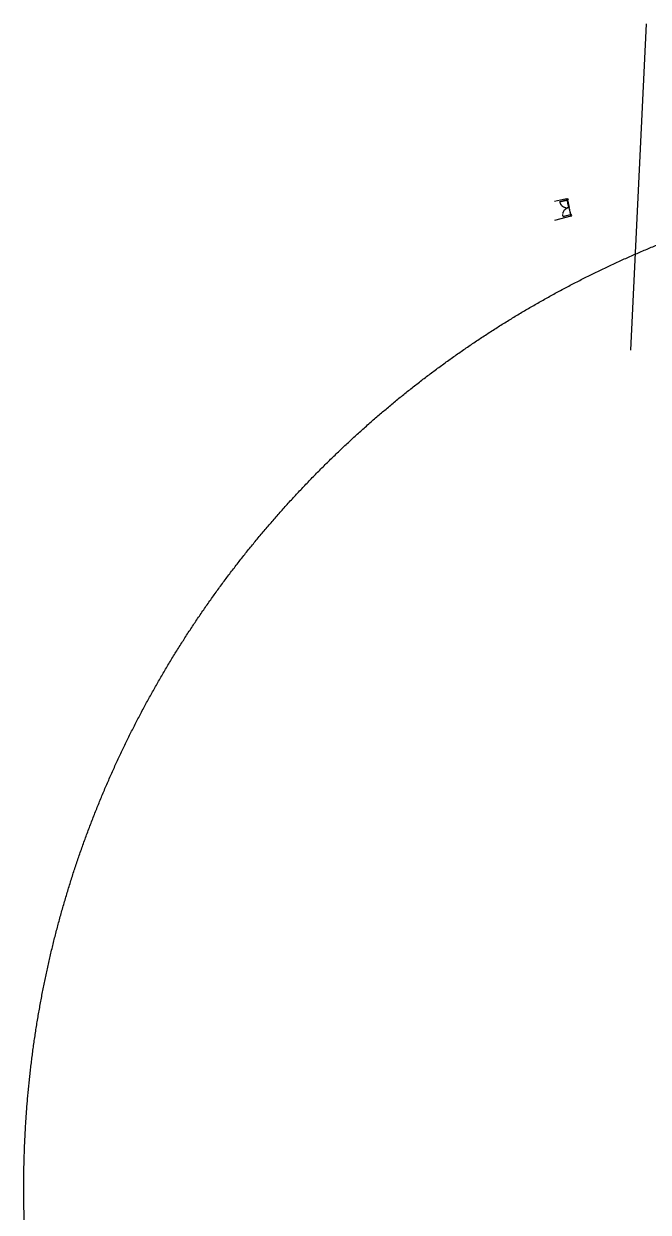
# Model space of a CAD drawing. Header units: inches. Extents: x 6322 to 85903, y -36042 to 7673.
# Drawn here: x 42486 to 53663, y -18257 to 3014 of the extents above; entities that cross this region are included whole.
import ezdxf

# ---------------------------------------------------------------- set-up
doc = ezdxf.new("R2010")
doc.units = ezdxf.units.IN
doc.header["$LTSCALE"] = 10
doc.linetypes.add('Amconstr', pattern=[9999, 9999, 0])
doc.linetypes.add('HIDDEN2', pattern=[0.1875, 0.125, -0.0625])
for name, color, linetype in [('afaq', 6, 'Continuous'), ('CKS_PROPERTY LINE', 5, 'Continuous'), ('MS GATE', 1, 'Continuous'), ('PLOT LINE', 3, 'Continuous')]:
    doc.layers.add(name, color=color, linetype=linetype)

# ---------------------------------------------------------------- blocks, each defined once
blk = doc.blocks.new('A$C20319cff')
at = {"layer": 'MS GATE'}
for p, q in [((5, 146), (6, 146)), ((147, 149), (147, 149)), ((147, 149), (147, 149))]:
    blk.add_line(p, q, dxfattribs=at)
for points in [[(1, 149), (0, 149), (0, 149)], [(0, 149), (0, 148), (0, 148)], [(1, 148), (0, 148), (0, 148)], [(1, 143), (0, 143), (0, 143)], [(0, 142), (0, 143), (0, 143)], [(1, 142), (0, 142), (0, 142)], [(1, 149), (1, 149), (1, 149)], [(1, 149), (1, 148), (2, 148)], [(2, 149), (1, 149), (1, 149)], [(1, 149), (2, 149), (1, 149)], [(1, 143), (1, 143), (1, 143)], [(2, 143), (1, 143), (1, 143)], [(1, 142), (2, 142), (1, 143)], [(1, 142), (1, 142), (2, 142)], [(3, 149), (3, 148), (2, 148)], [(3, 149), (2, 149), (2, 149)], [(3, 143), (3, 142), (2, 142)], [(3, 143), (2, 143), (2, 143)], [(5, 149), (3, 149), (3, 149)], [(5, 148), (3, 148), (3, 148)], [(5, 143), (3, 143), (3, 143)], [(5, 142), (3, 142), (3, 142)], [(6, 149), (6, 149), (6, 149)], [(7, 149), (6, 149), (6, 149)], [(6, 149), (7, 149), (7, 149)], [(6, 149), (7, 149), (7, 149)], [(6, 149), (6, 149), (6, 149)], [(6, 148), (6, 148), (6, 148)], [(7, 148), (6, 148), (6, 148)], [(6, 148), (6, 148), (6, 148)], [(6, 148), (7, 148), (7, 148)], [(6, 148), (7, 148), (7, 148)], [(6, 143), (6, 143), (6, 143)], [(7, 143), (6, 143), (6, 143)], [(6, 143), (6, 143), (6, 143)], [(6, 143), (7, 143), (7, 143)], [(6, 143), (7, 143), (7, 143)], [(6, 142), (6, 142), (6, 142)], [(7, 142), (6, 142), (6, 142)], [(6, 142), (7, 142), (7, 142)], [(6, 142), (7, 142), (7, 142)], [(6, 142), (6, 142), (6, 142)], [(7, 148), (7, 149), (7, 149)], [(7, 148), (7, 149), (7, 149)], [(7, 149), (7, 149), (7, 149)], [(7, 148), (7, 146), (7, 146)], [(9, 148), (7, 148), (7, 148)], [(7, 148), (7, 148), (7, 148)], [(7, 145), (7, 144), (7, 144)], [(7, 143), (7, 141), (7, 141)], [(7, 143), (7, 142), (7, 142)], [(7, 143), (7, 142), (7, 142)], [(7, 143), (7, 143), (7, 143)], [(7, 142), (7, 142), (7, 142)], [(7, 141), (7, 139), (7, 139)], [(7, 138), (7, 137), (7, 137)], [(11, 146), (11, 148), (10, 148)], [(11, 144), (11, 145), (11, 145)], [(11, 141), (11, 143), (11, 143)], [(11, 139), (11, 141), (11, 141)], [(11, 137), (11, 138), (11, 138)], [(146, 145), (146, 146), (146, 146)], [(147, 149), (147, 149), (147, 149)], [(147, 146), (147, 149), (147, 149)], [(147, 146), (147, 149), (147, 149)], [(148, 146), (147, 145), (147, 145)], [(147, 146), (147, 146), (148, 146)]]:
    blk.add_lwpolyline(points, dxfattribs=at)
for points in [[(6, 141), (6, 150), (5, 150), (5, 141)], [(6, 144), (6, 147), (11, 147), (11, 144)], [(7, 148), (7, 143), (11, 143), (11, 148)], [(149, 143), (7, 143), (7, 148), (149, 148)], [(7, 0), (11, 0), (11, 144), (7, 144)], [(9, 146), (8, 146), (8, 145), (8, 146), (8, 146), (8, 146), (8, 146), (8, 146)], [(9, 146), (8, 146), (8, 145), (8, 146), (8, 146), (8, 146), (8, 146), (8, 146)], [(9, 146), (9, 146), (9, 146), (9, 146), (9, 146), (9, 146), (9, 147), (9, 146)], [(9, 146), (9, 146), (9, 146), (9, 146), (9, 146), (9, 146), (9, 146), (9, 146)], [(9, 146), (9, 146), (9, 146), (9, 146), (9, 146), (9, 146), (9, 146), (9, 146)], [(9, 146), (9, 146), (9, 146), (9, 146), (9, 146), (9, 146), (9, 146), (9, 146)], [(9, 145), (9, 145), (9, 145), (9, 145), (9, 145), (9, 145), (9, 145), (9, 145)], [(9, 145), (9, 145), (9, 145), (9, 145), (9, 145), (9, 145), (9, 145), (9, 145)], [(9, 145), (9, 145), (9, 145), (9, 145), (9, 145), (9, 145), (9, 145)], [(9, 145), (9, 145), (9, 145), (9, 145), (9, 145), (9, 145), (9, 145), (9, 145)], [(10, 146), (10, 146), (10, 146), (10, 146), (10, 146), (10, 146), (10, 147), (10, 146)], [(10, 146), (10, 146), (10, 145), (10, 146), (10, 146), (10, 146), (10, 146), (10, 146)], [(10, 146), (10, 146), (10, 146), (10, 146), (10, 146), (10, 146), (10, 146), (10, 146)], [(10, 146), (10, 146), (10, 145), (10, 146), (10, 146), (10, 146), (10, 146), (10, 146)], [(10, 146), (10, 146), (10, 146), (10, 146), (10, 146), (10, 146), (10, 146), (10, 146)], [(10, 146), (10, 146), (10, 146), (10, 146), (10, 146), (10, 146), (10, 146)], [(10, 145), (10, 145), (10, 145), (10, 145), (10, 145), (10, 145), (10, 145), (10, 145)], [(10, 145), (10, 145), (10, 145), (10, 145), (10, 145), (10, 145), (10, 145), (10, 145)], [(10, 145), (10, 145), (10, 145), (10, 145), (10, 145), (10, 145), (10, 145)], [(10, 145), (10, 145), (10, 145), (10, 145), (10, 145), (10, 145), (10, 145)], [(15, 143), (15, 148), (17, 148), (17, 143)], [(21, 143), (21, 148), (23, 148), (23, 143)], [(27, 143), (27, 148), (29, 148), (29, 143)], [(34, 143), (34, 148), (36, 148), (36, 143)], [(40, 143), (40, 148), (42, 148), (42, 143)], [(46, 143), (46, 148), (48, 148), (48, 143)], [(52, 143), (52, 148), (54, 148), (54, 143)], [(59, 143), (59, 148), (61, 148), (61, 143)], [(65, 143), (65, 148), (67, 148), (67, 143)], [(71, 143), (71, 148), (73, 148), (73, 143)], [(77, 143), (77, 148), (79, 148), (79, 143)], [(84, 143), (84, 148), (86, 148), (86, 143)], [(90, 143), (90, 148), (92, 148), (92, 143)], [(96, 143), (96, 148), (98, 148), (98, 143)], [(102, 143), (102, 148), (104, 148), (104, 143)], [(109, 143), (109, 148), (111, 148), (111, 143)], [(115, 143), (115, 148), (117, 148), (117, 143)], [(121, 143), (121, 148), (123, 148), (123, 143)], [(127, 143), (127, 148), (129, 148), (129, 143)], [(133, 143), (133, 148), (136, 148), (136, 143)], [(140, 143), (140, 148), (142, 148), (142, 143)], [(145, 148), (145, 143), (149, 143), (149, 148)], [(145, 147), (145, 144), (149, 144), (149, 147)]]:
    blk.add_lwpolyline(points, close=True, dxfattribs=at)
at = {"layer": 'MS GATE', "linetype": 'HIDDEN2', "ltscale": 3}
blk.add_arc((11, 138), 138, 270.3689, 2.0689, dxfattribs=at)
at = {"layer": 'MS GATE'}
for points in [[(147, 149), (146, 148), (146, 150), (147, 149)], [(146, 146), (146, 146), (147, 146), (147, 146)], [(147, 145), (147, 145), (146, 145), (146, 145)]]:
    blk.add_open_spline(points, degree=3, dxfattribs=at)
blk = doc.blocks.new('admin enlclave road')
at = {"layer": 'CKS_PROPERTY LINE', "color": 0, "lineweight": -3}
blk.add_lwpolyline([(44445.85, -5281.93), (44457.96, -5418.43)], dxfattribs=at)

msp = doc.modelspace()

# ---------------------------------------------------------------- linework, layer by layer
at = {"layer": 'afaq', "color": 2, "linetype": 'Amconstr', "lineweight": 25}
for points in [[(52202.36565, -118.53992), (52223.25583, -113.59048), (52228.20526, -134.48065), (52207.31509, -139.43009)], [(52275.62894, -429.98917), (52296.51911, -425.03974), (52291.56968, -404.14956), (52270.6795, -409.099)]]:
    msp.add_lwpolyline(points, close=True, dxfattribs=at)
at = {"layer": 'PLOT LINE'}
for p, q in [((52202.36565, -118.53992), (51984.88963, -170.05602)), ((52275.62894, -429.98917), (51984.30789, -508.46309))]:
    msp.add_line(p, q, dxfattribs=at)

# ---------------------------------------------------------------- block references
at = {"layer": 'MS GATE', "linetype": 'Amconstr', "lineweight": 25, "xscale": 42.66674600251998, "yscale": 42.66674600251998, "zscale": 42.66674600251998, "rotation": 352.174150691152}
msp.add_blockref('admin enlclave road', (-1794383.54152, 484490.75316), dxfattribs=at)
at = {"layer": 'MS GATE'}
for p, xscale, yscale, zscale, rotation in [((52075.26135, -165.35386), 0.9629167620893119, 0.9629167620893119, 0.9629167620893119, 283.3701235419198), ((52141.58578, -444.40002), -0.9629167620893112, 0.9629167620893111, 0.9629167620893109, 283.3701235419197)]:
    msp.add_blockref('A$C20319cff', p, dxfattribs=dict(at, xscale=xscale, yscale=yscale, zscale=zscale, rotation=rotation))

# ---------------------------------------------------------------- next in the draw order: linework, layer by layer
at = {"linetype": 'Amconstr', "lineweight": 25}
msp.add_circle((60708.4733, -17819.81171), 18222, dxfattribs=at)

doc.saveas('drawing.dxf')
